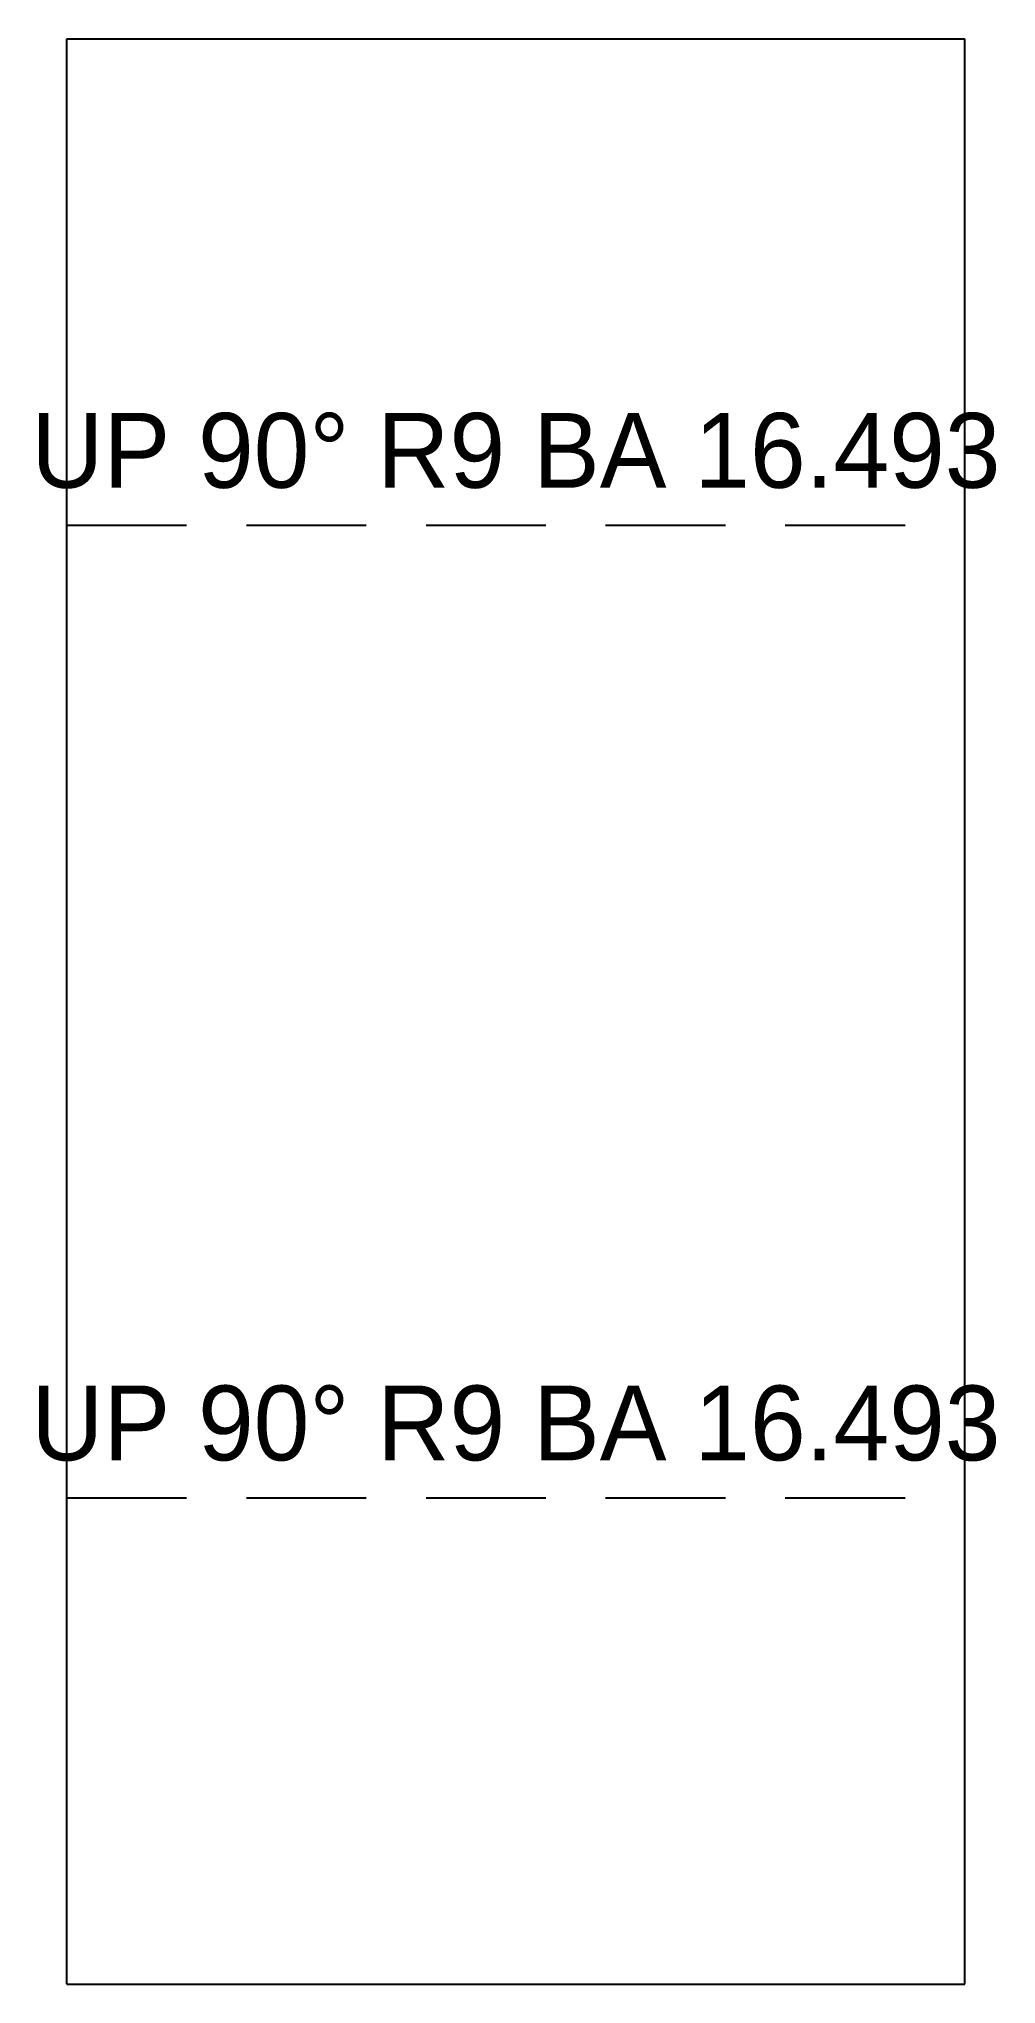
# Model space of a CAD drawing. Extents: x -0.9 to 31, y 0 to 65.
import ezdxf
from ezdxf.enums import TextEntityAlignment as Align

# ---------------------------------------------------------------- set-up
doc = ezdxf.new("R2010")
doc.units = 0
doc.linetypes.add('DASHED', pattern=[6, 4, -2])
for name, color, linetype in [('BEND_UP', 5, 'DASHED'), ('NOTES', 2, 'CONTINUOUS'), ('OUTLINE', 7, 'CONTINUOUS')]:
    doc.layers.add(name, color=color, linetype=linetype)

msp = doc.modelspace()

# ---------------------------------------------------------------- linework, layer by layer
at = {"layer": 'BEND_UP'}
for p, q in [((0, 48.74), (30, 48.74)), ((0, 16.247), (30, 16.247))]:
    msp.add_line(p, q, dxfattribs=at)
at = {"layer": 'OUTLINE'}
for p, q in [((0, 0), (0, 64.987)), ((0, 64.987), (30, 64.987)), ((30, 0), (30, 64.987)), ((0, 0), (30, 0))]:
    msp.add_line(p, q, dxfattribs=at)

# ---------------------------------------------------------------- texts
at = {"layer": 'NOTES'}
for p in [(15, 51.24), (15, 18.747)]:
    msp.add_text('UP 90%%d R9 BA 16.493', height=2.5, dxfattribs=at).set_placement(p, align=Align.MIDDLE_CENTER)

doc.saveas('drawing.dxf')
